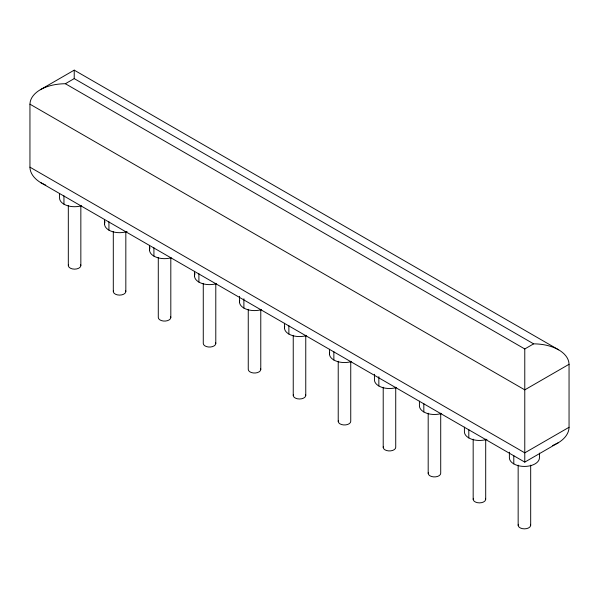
<?xml version="1.0" encoding="UTF-8"?>
<svg xmlns="http://www.w3.org/2000/svg" width="599" height="599" viewBox="0 0 599 599"><rect width="100%" height="100%" fill="white"/><g stroke="black" fill="none" stroke-linecap="round" stroke-linejoin="round"><path stroke-width="0.9" d="M569.05 427.282C568.975 434.125 563.711 439.546 558.156 442.841L524.776 462.114L40.844 182.717C35.289 179.423 30.025 174.01 29.95 167.166L29.95 104.174C30.062 97.742 35.079 92.748 40.328 89.715L74.224 70.143L558.672 349.838C563.921 352.871 568.938 357.865 569.05 364.297L569.05 427.282L524.776 452.844L29.95 167.166M40.328 89.715C47.935 85.47 56.725 83.808 65.373 83.725L74.224 78.611L533.627 343.848C542.275 343.923 551.065 345.586 558.672 349.838M65.373 83.725L524.776 348.962L533.627 343.848M569.05 364.297L524.776 389.859L29.95 104.174M558.156 442.841L552.503 445.626M45.764 185.173L40.844 182.717M539.444 453.106L539.444 457.756A15.027 8.678 0 0 1 524.417 466.434A15.027 8.678 0 0 1 509.39 457.756L509.39 452.178M530.684 465.153L530.684 525.241M524.776 348.962L524.776 462.114M518.157 465.153L518.157 525.241M513.792 455.525L513.792 463.888M485.699 439.179L485.699 499.267M473.173 439.179L473.173 499.267M468.807 429.55L468.807 437.921M464.412 427.139L464.412 431.782A15.027 8.678 0 0 0 486.95 439.299M440.714 413.205L440.714 473.3A6.26 3.616 0 0 1 433.631 476.886A6.26 3.616 0 0 1 428.405 472.364M428.188 413.205L428.188 473.3M423.822 403.584L423.822 411.947M419.427 401.165L419.427 405.815A15.027 8.678 0 0 0 441.104 413.595M395.729 387.239L395.729 447.326A6.26 3.616 0 0 1 388.654 450.912A6.26 3.616 0 0 1 383.42 446.39M383.21 387.239L383.21 447.326M378.845 376.681L378.845 385.981M374.442 374.263L374.442 379.841A15.027 8.678 0 0 0 396.119 387.62M350.744 361.264L350.744 421.359A6.26 3.616 0 0 1 343.669 424.938A6.26 3.616 0 0 1 338.435 420.423M338.225 361.264L338.225 421.359M333.86 351.643L333.86 360.006M329.457 349.224L329.457 353.874M305.76 335.298L305.76 395.385M293.24 335.298L293.24 395.385M288.875 325.669L288.875 334.032M284.473 323.25L284.473 327.9M260.775 309.324L260.775 369.411M248.256 309.324L248.256 369.411A6.26 3.616 0 0 0 255.331 372.997A6.26 3.616 0 0 0 260.565 368.475M243.89 298.766L243.89 308.066M239.488 296.348L239.488 301.926M215.79 283.349L215.79 343.444M203.271 283.349L203.271 343.444A6.26 3.616 0 0 0 210.346 347.023A6.26 3.616 0 0 0 215.58 342.508M198.905 273.728L198.905 282.092M194.503 271.31L194.503 275.959M170.812 258.304L170.812 317.47M158.286 257.383L158.286 317.47A6.26 3.616 0 0 0 165.369 321.057A6.26 3.616 0 0 0 170.595 316.534M153.921 247.754L153.921 256.117M149.518 245.335L149.518 249.985M125.827 231.409L125.827 291.503M113.301 231.409L113.301 291.503M108.936 221.78L108.936 230.151M104.533 219.369L104.533 224.011M80.843 205.442L80.843 265.529M74.224 70.143L74.224 78.611M68.316 205.442L68.316 265.529M63.951 195.813L63.951 204.177M59.556 193.395L59.556 198.044A15.027 8.678 0 0 0 81.232 205.824M530.467 524.305A6.26 3.616 0 0 1 524.417 528.857A6.26 3.616 0 0 1 518.375 524.305M125.61 290.567A6.26 3.616 0 0 1 119.56 295.112A6.26 3.616 0 0 1 113.518 290.567M80.625 264.593A6.26 3.616 0 0 1 74.583 269.146A6.26 3.616 0 0 1 68.533 264.593M171.202 257.765A15.027 8.678 0 0 1 155.014 256.694A15.027 8.678 0 0 1 150.035 247.739M127.078 231.528A15.027 8.678 0 0 1 110.418 230.9A15.027 8.678 0 0 1 105.05 221.772M485.482 498.338A6.26 3.616 0 0 1 479.44 502.883A6.26 3.616 0 0 1 473.39 498.338M216.179 283.739A15.027 8.678 0 0 1 199.999 282.661A15.027 8.678 0 0 1 195.019 273.713M261.164 309.705A15.027 8.678 0 0 1 245.5 308.867A15.027 8.678 0 0 1 239.72 300.421M351.134 361.654A15.027 8.678 0 0 1 335.47 360.808A15.027 8.678 0 0 1 329.682 352.362M305.55 394.449A6.26 3.616 0 0 1 299.5 399.001A6.26 3.616 0 0 1 293.45 394.449M306.149 335.68A15.027 8.678 0 0 1 290.485 334.841A15.027 8.678 0 0 1 284.705 326.388"/></g></svg>
